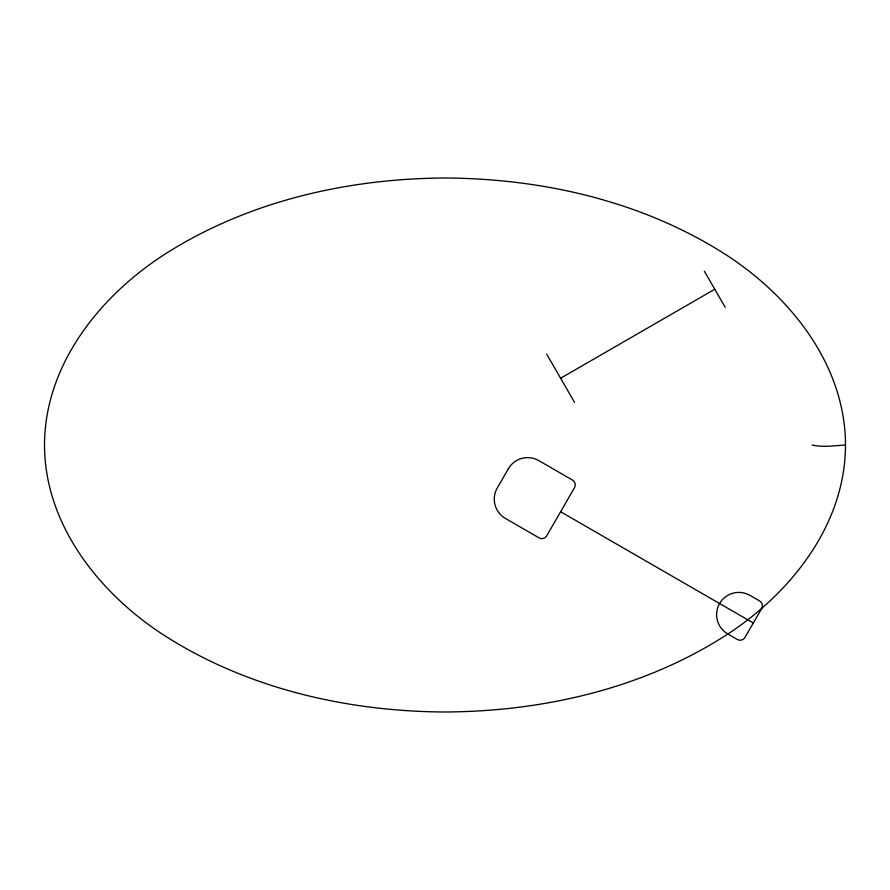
<?xml version="1.0" encoding="UTF-8"?>
<svg xmlns="http://www.w3.org/2000/svg" width="890" height="890" viewBox="0 0 890 890"><rect width="100%" height="100%" fill="white"/><g stroke="black" fill="none" stroke-linecap="round" stroke-linejoin="round"><path stroke-width="1.33" d="M845.5 445C845.355 524.032 791.688 591.995 728.198 633.802C644.638 688.226 543.923 711.455 445 712C346.077 711.455 245.362 688.226 161.802 633.802C98.312 591.995 44.645 524.032 44.5 445C44.645 365.968 98.312 298.005 161.802 256.198C245.362 201.774 346.077 178.545 445 178C543.923 178.545 644.638 201.774 728.198 256.198C791.688 298.005 845.355 365.968 845.5 445C834.108 445.645 823.339 447.603 812.125 445M560.611 378.25L714.77 289.25M560.633 511.761L753.307 623M704.346 271.205L725.183 307.295M546.705 354.164L574.517 402.336M508.368 468.741L497.243 488.009A22.25 22.25 0 0 0 505.387 518.403L539.106 537.872A5.562 5.562 0 0 0 546.705 535.836L574.517 487.664A5.562 5.562 0 0 0 572.481 480.066L538.761 460.597A22.25 22.25 0 0 0 508.368 468.741M761.651 608.549L744.963 637.451A5.562 5.562 0 0 1 737.365 639.487L727.731 633.925A22.25 22.25 0 0 1 719.587 603.531A22.25 22.25 0 0 1 749.981 595.388L759.615 600.95A5.562 5.562 0 0 1 761.651 608.549"/></g></svg>
